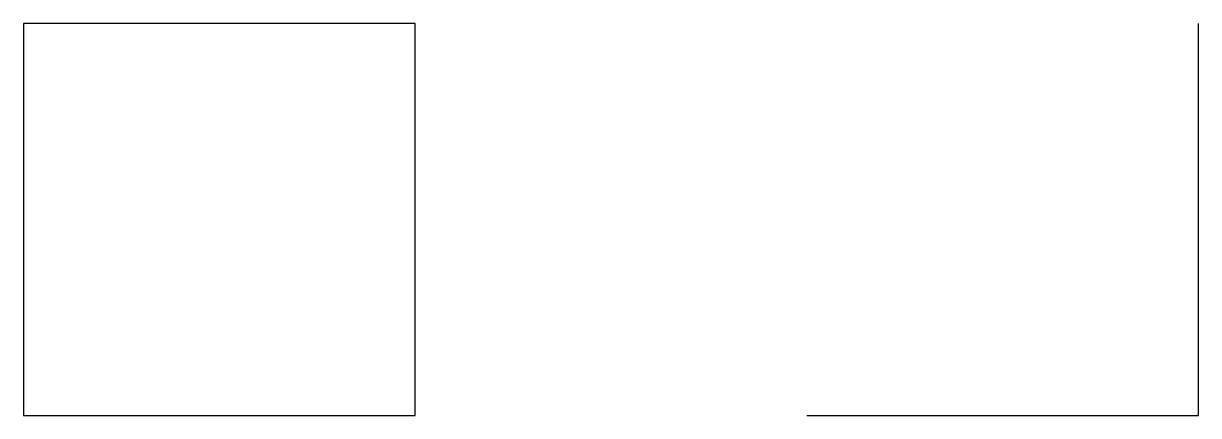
# Model space of a CAD drawing. Header units: inches. Extents: x 0 to 6, y 0 to 2.
import ezdxf

# ---------------------------------------------------------------- set-up
doc = ezdxf.new("R2010")
doc.units = ezdxf.units.IN
doc.header["$MEASUREMENT"] = 0

msp = doc.modelspace()

# ---------------------------------------------------------------- linework, layer by layer
for p, q in [((6, 0), (6, 2)), ((0, 0), (2, 0)), ((4, 0), (6, 0))]:
    msp.add_line(p, q)
msp.add_lwpolyline([(0, 0), (2, 0), (2, 2), (0, 2)], close=True)

doc.saveas('drawing.dxf')
